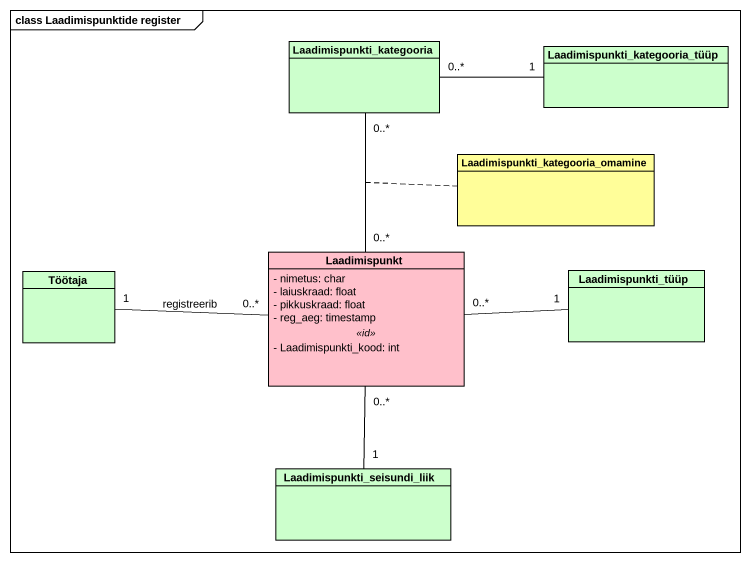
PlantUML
@startuml
mainframe class Laadimispunktide register
hide circle
hide empty members
skinparam classAttributeIconSize 0
class Laadimispunkti_kategooria #CCFFCC
class "Laadimispunkti_kategooria_tüüp" as Laadimispunkti_kategooria_2 #CCFFCC
class "Laadimispunkti_kategooria_omamine" as Laadimispunkti_kategooria_3 #FFFE99
class Laadimispunkt #FFC0CB {
  - nimetus: char
  - laiuskraad: float
  - pikkuskraad: float
  - reg_aeg: timestamp
  .. <<id>> ..
  - Laadimispunkti_kood: int
}
class Töötaja #CCFFCC
class Laadimispunkti_tüüp #CCFFCC
class Laadimispunkti_seisundi_liik #CCFFCC
Laadimispunkti_kategooria_2 "1" -left- "0..*" Laadimispunkti_kategooria
Laadimispunkt "0..*" -up- "0..*" Laadimispunkti_kategooria
(Laadimispunkt, Laadimispunkti_kategooria) .. Laadimispunkti_kategooria_3
Laadimispunkt "0..*" -- "1" Laadimispunkti_seisundi_liik
Töötaja "1" -right- "0..*" Laadimispunkt : registreerib
Laadimispunkti_tüüp "1" -left- "0..*" Laadimispunkt
@enduml
